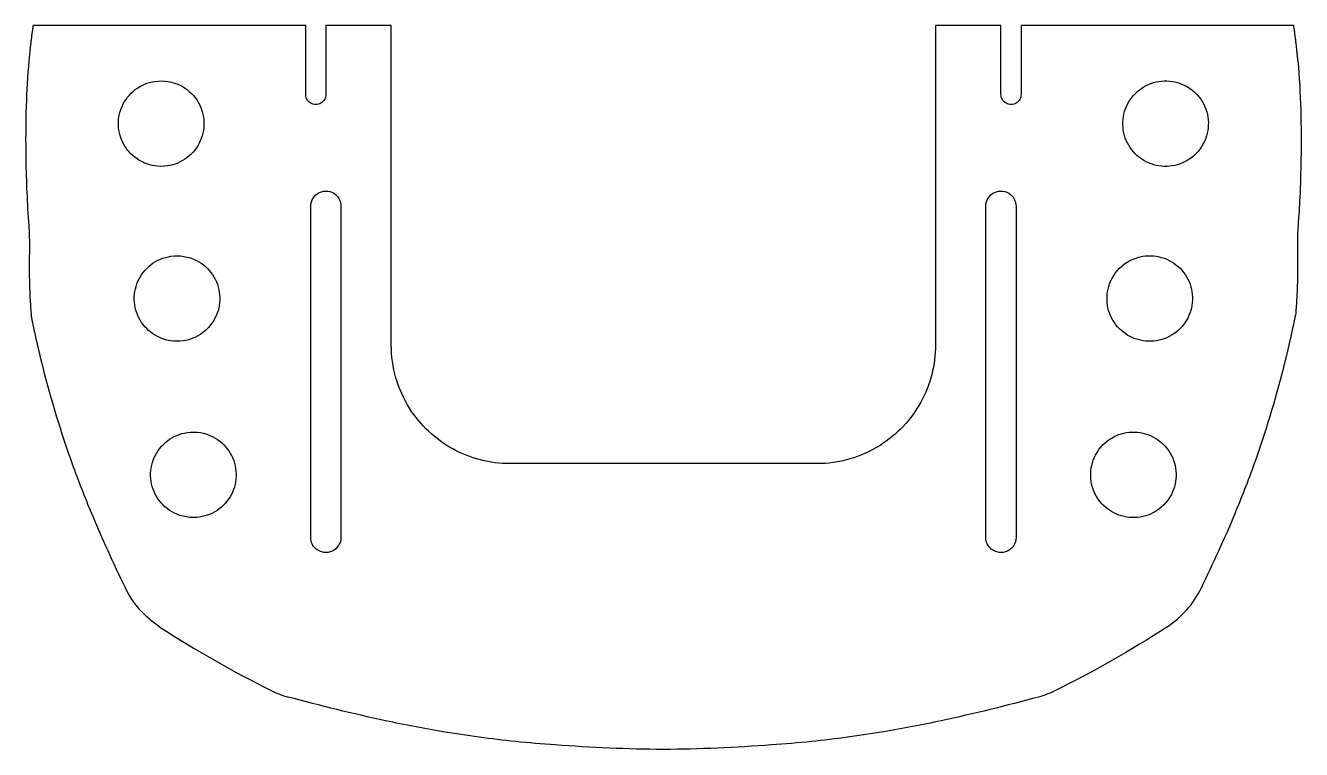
# Model space of a CAD drawing. Header units: millimetres. Extents: x -127 to 127, y -57 to 87.
import ezdxf

# ---------------------------------------------------------------- set-up
doc = ezdxf.new("R2010")
doc.units = ezdxf.units.MM
doc.layers.add('Block', color=7, linetype='CONTINUOUS')

msp = doc.modelspace()

# ---------------------------------------------------------------- linework, layer by layer
at = {"layer": 'Block'}
for p, q in [((-71.09, 87.14), (-125.3, 87.14)), ((-71.09, 73.43), (-71.09, 87.14)), ((-54.09, 87.14), (-67.09, 87.14)), ((-67.09, 87.14), (-67.09, 73.43)), ((-54.09, 23.62), (-54.09, 87.14)), ((67.09, 87.14), (54.09, 87.14)), ((54.09, 87.14), (54.09, 23.62)), ((67.09, 73.43), (67.09, 87.14)), ((125.3, 87.14), (71.09, 87.14)), ((71.09, 87.14), (71.09, 73.43)), ((-70.09, -14.68), (-70.09, 51.21)), ((-64.09, 51.21), (-64.09, -14.68)), ((64.09, -14.68), (64.09, 51.21)), ((70.09, 51.21), (70.09, -14.68)), ((30.47, 0), (-30.47, 0))]:
    msp.add_line(p, q, dxfattribs=at)
for points, degree in [([(-125.3, 87.14), (-125.81, 83.63), (-126.12, 80.12)], 2), ([(126.12, 80.12), (125.81, 83.63), (125.3, 87.14)], 2), ([(-123.3, 19.12), (-124.61, 24.28), (-125.65, 29.51)], 2), ([(123.3, 19.12), (124.61, 24.28), (125.65, 29.51)], 2), ([(-100.07, -32.5), (-103.03, -30.6), (-105.42, -27.85), (-106.94, -24.69)], 3), ([(100.07, -32.5), (103.03, -30.6), (105.42, -27.85), (106.94, -24.69)], 3), ([(-100.07, -32.5), (-92.88, -37.15), (-85.47, -41.41), (-77.83, -45.18)], 3), ([(100.07, -32.5), (92.88, -37.15), (85.47, -41.41), (77.83, -45.18)], 3), ([(-77.83, -45.18), (-76.79, -45.69), (-75.7, -46.1), (-74.58, -46.41)], 3), ([(77.83, -45.18), (76.79, -45.69), (75.7, -46.1), (74.58, -46.41)], 3)]:
    msp.add_open_spline(points, degree=degree, dxfattribs=at)
for points, knots in [([(-126.12, 80.12), (-126.39, 77.12), (-126.56, 74.12), (-126.66, 71.12), (-126.77, 67.58), (-126.79, 64.04), (-126.73, 60.51), (-126.66, 56.12), (-126.47, 51.73), (-126.15, 47.35)], [0, 0, 0, 0, 12.740378, 12.740378, 12.740378, 27.745612, 27.745612, 27.745612, 46.382526, 46.382526, 46.382526, 46.382526]), ([(126.12, 80.12), (126.7, 73.58), (126.83, 67.04), (126.73, 60.51), (126.69, 58.01), (126.62, 55.52), (126.5, 53.02), (126.41, 51.13), (126.29, 49.24), (126.15, 47.35)], [0, 0, 0, 0, 27.797434, 27.797434, 27.797434, 38.44034, 38.44034, 38.44034, 46.509538, 46.509538, 46.509538, 46.509538]), ([(-103.7, 60.06), (-104.97, 60.71), (-106.08, 61.69), (-106.87, 62.87), (-107.67, 64.06), (-108.16, 65.44), (-108.29, 66.87), (-108.42, 68.29), (-108.18, 69.74), (-107.6, 71.05), (-107.02, 72.36), (-106.11, 73.52), (-104.98, 74.38), (-103.84, 75.25), (-102.48, 75.82), (-101.07, 76.03), (-99.33, 76.29), (-97.51, 75.99), (-95.94, 75.18)], [0, 0, 0, 0, 6.098959, 6.098959, 6.098959, 12.197575, 12.197575, 12.197575, 18.296579, 18.296579, 18.296579, 24.395705, 24.395705, 24.395705, 30.494494, 30.494494, 30.494494, 38.00925, 38.00925, 38.00925, 38.00925]), ([(95.94, 75.18), (97.21, 75.84), (98.65, 76.16), (100.08, 76.12), (101.51, 76.08), (102.92, 75.67), (104.15, 74.94), (105.38, 74.21), (106.42, 73.17), (107.15, 71.94), (107.87, 70.71), (108.28, 69.29), (108.32, 67.86), (108.36, 66.43), (108.03, 65), (107.38, 63.73), (106.58, 62.16), (105.27, 60.86), (103.7, 60.06)], [0, 0, 0, 0, 6.098959, 6.098959, 6.098959, 12.197575, 12.197575, 12.197575, 18.296579, 18.296579, 18.296579, 24.395705, 24.395705, 24.395705, 30.494494, 30.494494, 30.494494, 38.00925, 38.00925, 38.00925, 38.00925]), ([(-95.94, 75.18), (-94.67, 74.53), (-93.57, 73.56), (-92.77, 72.37), (-91.97, 71.19), (-91.48, 69.8), (-91.36, 68.37), (-91.23, 66.95), (-91.47, 65.5), (-92.05, 64.19), (-92.62, 62.88), (-93.53, 61.73), (-94.67, 60.86), (-95.8, 59.99), (-97.16, 59.42), (-98.58, 59.21), (-100.32, 58.95), (-102.14, 59.25), (-103.7, 60.06)], [0, 0, 0, 0, 6.098959, 6.098959, 6.098959, 12.197575, 12.197575, 12.197575, 18.296579, 18.296579, 18.296579, 24.395705, 24.395705, 24.395705, 30.494494, 30.494494, 30.494494, 38.00925, 38.00925, 38.00925, 38.00925]), ([(103.7, 60.06), (102.43, 59.4), (100.99, 59.08), (99.57, 59.13), (98.14, 59.17), (96.72, 59.58), (95.49, 60.31), (94.26, 61.03), (93.22, 62.07), (92.5, 63.31), (91.77, 64.54), (91.36, 65.95), (91.33, 67.38), (91.28, 68.81), (91.61, 70.25), (92.27, 71.51), (93.07, 73.08), (94.37, 74.38), (95.94, 75.18)], [0, 0, 0, 0, 6.098959, 6.098959, 6.098959, 12.197575, 12.197575, 12.197575, 18.296579, 18.296579, 18.296579, 24.395705, 24.395705, 24.395705, 30.494494, 30.494494, 30.494494, 38.00925, 38.00925, 38.00925, 38.00925]), ([(-67.09, 73.43), (-67.09, 73.08), (-67.19, 72.74), (-67.36, 72.44), (-67.53, 72.14), (-67.78, 71.88), (-68.08, 71.71), (-68.38, 71.53), (-68.72, 71.43), (-69.07, 71.43), (-69.42, 71.42), (-69.76, 71.51), (-70.06, 71.68), (-70.37, 71.85), (-70.63, 72.1), (-70.8, 72.39), (-70.99, 72.7), (-71.09, 73.07), (-71.09, 73.43)], [0, 0, 0, 0, 1.507935, 1.507935, 1.507935, 3.01852, 3.01852, 3.01852, 4.526482, 4.526482, 4.526482, 6.034526, 6.034526, 6.034526, 7.545091, 7.545091, 7.545091, 9.125007, 9.125007, 9.125007, 9.125007]), ([(71.09, 73.43), (71.09, 73.08), (71, 72.74), (70.83, 72.44), (70.66, 72.14), (70.41, 71.88), (70.11, 71.71), (69.81, 71.53), (69.46, 71.43), (69.12, 71.43), (68.77, 71.42), (68.43, 71.51), (68.12, 71.68), (67.82, 71.85), (67.56, 72.1), (67.38, 72.39), (67.19, 72.7), (67.09, 73.07), (67.09, 73.43)], [0, 0, 0, 0, 1.507935, 1.507935, 1.507935, 3.01852, 3.01852, 3.01852, 4.526482, 4.526482, 4.526482, 6.034526, 6.034526, 6.034526, 7.545091, 7.545091, 7.545091, 9.125007, 9.125007, 9.125007, 9.125007]), ([(-70.09, 51.21), (-70.09, 51.78), (-69.93, 52.34), (-69.63, 52.82), (-69.32, 53.29), (-68.88, 53.68), (-68.37, 53.92), (-67.86, 54.17), (-67.28, 54.26), (-66.72, 54.19), (-66.16, 54.12), (-65.62, 53.88), (-65.18, 53.52), (-64.5, 52.96), (-64.09, 52.09), (-64.09, 51.21)], [0, 0, 0, 0, 2.462812, 2.462812, 2.462812, 4.929404, 4.929404, 4.929404, 7.392144, 7.392144, 7.392144, 9.855917, 9.855917, 9.855917, 13.687646, 13.687646, 13.687646, 13.687646]), ([(64.09, 51.21), (64.09, 51.78), (64.26, 52.34), (64.56, 52.82), (64.86, 53.29), (65.31, 53.68), (65.82, 53.92), (66.33, 54.17), (66.91, 54.26), (67.47, 54.19), (68.03, 54.12), (68.57, 53.88), (69.01, 53.52), (69.69, 52.96), (70.1, 52.09), (70.09, 51.21)], [0, 0, 0, 0, 2.462812, 2.462812, 2.462812, 4.929404, 4.929404, 4.929404, 7.392144, 7.392144, 7.392144, 9.855917, 9.855917, 9.855917, 13.687646, 13.687646, 13.687646, 13.687646]), ([(-126.15, 47.35), (-126.05, 46.06), (-126.03, 44.74), (-126.02, 43.46), (-126.02, 43.11), (-126.03, 42.8), (-126.03, 42.45), (-126.03, 42.25), (-126.03, 42.04), (-126.03, 41.84)], [0, 0, 0, 0, 5.697618, 5.697618, 5.697618, 7.223369, 7.223369, 7.223369, 8.125396, 8.125396, 8.125396, 8.125396]), ([(126.15, 47.35), (126.05, 46.06), (126.03, 44.74), (126.02, 43.46), (126.02, 43.11), (126.03, 42.8), (126.03, 42.45), (126.03, 42.25), (126.03, 42.04), (126.03, 41.84)], [0, 0, 0, 0, 5.697618, 5.697618, 5.697618, 7.223368, 7.223368, 7.223368, 8.125396, 8.125396, 8.125396, 8.125396]), ([(-126.03, 41.84), (-126.04, 41.06), (-126.04, 40.29), (-126.05, 39.51), (-126.05, 38.75), (-126.05, 37.95), (-126.04, 37.17), (-126.02, 35.67), (-125.97, 34.09), (-125.87, 32.5), (-125.81, 31.52), (-125.74, 30.52), (-125.65, 29.51)], [8.125396, 8.125396, 8.125396, 8.125396, 11.549663, 11.549663, 11.549663, 14.890577, 14.890577, 14.890577, 21.313074, 21.313074, 21.313074, 25.253768, 25.253768, 25.253768, 25.253768]), ([(-100.55, 25.28), (-101.82, 25.93), (-102.93, 26.91), (-103.72, 28.09), (-104.52, 29.27), (-105.01, 30.66), (-105.14, 32.09), (-105.27, 33.51), (-105.03, 34.96), (-104.45, 36.27), (-103.87, 37.58), (-102.96, 38.73), (-101.83, 39.6), (-100.69, 40.47), (-99.33, 41.04), (-97.92, 41.25), (-96.18, 41.51), (-94.36, 41.21), (-92.79, 40.4)], [0, 0, 0, 0, 6.098959, 6.098959, 6.098959, 12.197575, 12.197575, 12.197575, 18.296579, 18.296579, 18.296579, 24.395705, 24.395705, 24.395705, 30.494494, 30.494494, 30.494494, 38.00925, 38.00925, 38.00925, 38.00925]), ([(92.79, 40.4), (94.06, 41.06), (95.5, 41.38), (96.93, 41.34), (98.36, 41.29), (99.77, 40.88), (101, 40.16), (102.23, 39.43), (103.27, 38.39), (104, 37.15), (104.72, 35.92), (105.13, 34.51), (105.17, 33.08), (105.21, 31.65), (104.88, 30.22), (104.23, 28.95), (103.43, 27.38), (102.12, 26.08), (100.55, 25.28)], [0, 0, 0, 0, 6.098959, 6.098959, 6.098959, 12.197575, 12.197575, 12.197575, 18.296579, 18.296579, 18.296579, 24.395705, 24.395705, 24.395705, 30.494494, 30.494494, 30.494494, 38.00925, 38.00925, 38.00925, 38.00925]), ([(126.03, 41.84), (126.04, 41.06), (126.04, 40.29), (126.05, 39.51), (126.05, 38.75), (126.05, 37.95), (126.04, 37.17), (126.02, 35.67), (125.97, 34.09), (125.87, 32.5), (125.81, 31.52), (125.74, 30.52), (125.65, 29.51)], [8.125396, 8.125396, 8.125396, 8.125396, 11.549662, 11.549662, 11.549662, 14.890576, 14.890576, 14.890576, 21.313073, 21.313073, 21.313073, 25.253767, 25.253767, 25.253767, 25.253767]), ([(-92.79, 40.4), (-91.52, 39.75), (-90.42, 38.77), (-89.62, 37.59), (-88.82, 36.41), (-88.33, 35.02), (-88.21, 33.59), (-88.08, 32.17), (-88.32, 30.72), (-88.9, 29.41), (-89.47, 28.1), (-90.38, 26.95), (-91.52, 26.08), (-92.65, 25.21), (-94.01, 24.64), (-95.43, 24.43), (-97.17, 24.17), (-98.99, 24.47), (-100.55, 25.28)], [0, 0, 0, 0, 6.098959, 6.098959, 6.098959, 12.197575, 12.197575, 12.197575, 18.296579, 18.296579, 18.296579, 24.395705, 24.395705, 24.395705, 30.494494, 30.494494, 30.494494, 38.00925, 38.00925, 38.00925, 38.00925]), ([(100.55, 25.28), (99.28, 24.62), (97.84, 24.3), (96.42, 24.34), (94.99, 24.39), (93.57, 24.8), (92.34, 25.52), (91.11, 26.25), (90.07, 27.29), (89.35, 28.53), (88.62, 29.76), (88.21, 31.17), (88.18, 32.6), (88.13, 34.03), (88.46, 35.46), (89.12, 36.73), (89.92, 38.3), (91.22, 39.6), (92.79, 40.4)], [0, 0, 0, 0, 6.098959, 6.098959, 6.098959, 12.197575, 12.197575, 12.197575, 18.296579, 18.296579, 18.296579, 24.395705, 24.395705, 24.395705, 30.494494, 30.494494, 30.494494, 38.00925, 38.00925, 38.00925, 38.00925]), ([(-30.47, 0), (-34.44, 0), (-38.4, 1.01), (-41.87, 2.93), (-45.35, 4.85), (-48.33, 7.66), (-50.45, 11.02), (-51.63, 12.89), (-52.55, 14.93), (-53.17, 17.06), (-53.78, 19.19), (-54.09, 21.41), (-54.09, 23.62)], [0, 0, 0, 0, 17.287831, 17.287831, 17.287831, 34.586406, 34.586406, 34.586406, 44.243327, 44.243327, 44.243327, 53.900247, 53.900247, 53.900247, 53.900247]), ([(54.09, 23.62), (54.1, 19.66), (53.08, 15.69), (51.16, 12.22), (49.25, 8.74), (46.44, 5.76), (43.08, 3.64), (41.2, 2.46), (39.16, 1.54), (37.03, 0.93), (34.9, 0.31), (32.69, 0), (30.47, 0)], [0, 0, 0, 0, 17.287831, 17.287831, 17.287831, 34.586406, 34.586406, 34.586406, 44.243327, 44.243327, 44.243327, 53.900247, 53.900247, 53.900247, 53.900247]), ([(-106.94, -24.69), (-109.29, -19.82), (-111.55, -14.92), (-113.62, -9.94), (-114.98, -6.68), (-116.26, -3.4), (-117.45, -0.07), (-119.72, 6.22), (-121.66, 12.63), (-123.3, 19.12)], [0.000002, 0.000002, 0.000002, 0.000002, 22.898466, 22.898466, 22.898466, 37.887324, 37.887324, 37.887324, 66.290117, 66.290117, 66.290117, 66.290117]), ([(106.94, -24.69), (109.29, -19.82), (111.55, -14.92), (113.62, -9.94), (114.98, -6.68), (116.26, -3.4), (117.45, -0.07), (119.72, 6.22), (121.66, 12.63), (123.3, 19.12)], [0, 0, 0, 0, 22.898466, 22.898466, 22.898466, 37.887324, 37.887324, 37.887324, 66.290122, 66.290122, 66.290122, 66.290122]), ([(-97.3, -9.78), (-98.58, -9.13), (-99.68, -8.15), (-100.47, -6.97), (-101.27, -5.79), (-101.77, -4.4), (-101.89, -2.97), (-102.02, -1.55), (-101.78, -0.1), (-101.2, 1.21), (-100.63, 2.52), (-99.72, 3.67), (-98.58, 4.54), (-97.44, 5.41), (-96.09, 5.98), (-94.67, 6.19), (-92.93, 6.45), (-91.11, 6.15), (-89.55, 5.34)], [0, 0, 0, 0, 6.098959, 6.098959, 6.098959, 12.197575, 12.197575, 12.197575, 18.296579, 18.296579, 18.296579, 24.395705, 24.395705, 24.395705, 30.494494, 30.494494, 30.494494, 38.00925, 38.00925, 38.00925, 38.00925]), ([(-89.55, 5.34), (-88.27, 4.69), (-87.17, 3.71), (-86.38, 2.53), (-85.58, 1.34), (-85.08, -0.04), (-84.96, -1.47), (-84.83, -2.89), (-85.07, -4.34), (-85.65, -5.65), (-86.22, -6.96), (-87.13, -8.12), (-88.27, -8.98), (-89.41, -9.85), (-90.76, -10.42), (-92.18, -10.63), (-93.92, -10.89), (-95.74, -10.59), (-97.3, -9.78)], [0, 0, 0, 0, 6.098959, 6.098959, 6.098959, 12.197575, 12.197575, 12.197575, 18.296579, 18.296579, 18.296579, 24.395705, 24.395705, 24.395705, 30.494494, 30.494494, 30.494494, 38.00925, 38.00925, 38.00925, 38.00925]), ([(97.3, -9.78), (96.03, -10.44), (94.6, -10.76), (93.17, -10.72), (91.74, -10.67), (90.32, -10.26), (89.1, -9.54), (87.87, -8.81), (86.82, -7.77), (86.1, -6.53), (85.37, -5.3), (84.97, -3.89), (84.93, -2.46), (84.89, -1.03), (85.21, 0.4), (85.87, 1.67), (86.67, 3.24), (87.98, 4.54), (89.55, 5.34)], [0, 0, 0, 0, 6.098959, 6.098959, 6.098959, 12.197575, 12.197575, 12.197575, 18.296579, 18.296579, 18.296579, 24.395705, 24.395705, 24.395705, 30.494494, 30.494494, 30.494494, 38.00925, 38.00925, 38.00925, 38.00925]), ([(89.55, 5.34), (90.82, 6), (92.25, 6.32), (93.68, 6.28), (95.11, 6.23), (96.52, 5.82), (97.75, 5.1), (98.98, 4.37), (100.02, 3.33), (100.75, 2.09), (101.47, 0.86), (101.88, -0.55), (101.92, -1.98), (101.96, -3.41), (101.64, -4.84), (100.98, -6.11), (100.18, -7.68), (98.87, -8.98), (97.3, -9.78)], [0, 0, 0, 0, 6.098959, 6.098959, 6.098959, 12.197575, 12.197575, 12.197575, 18.296579, 18.296579, 18.296579, 24.395705, 24.395705, 24.395705, 30.494494, 30.494494, 30.494494, 38.00925, 38.00925, 38.00925, 38.00925]), ([(-64.09, -14.68), (-64.09, -15.24), (-64.26, -15.81), (-64.56, -16.28), (-64.86, -16.76), (-65.31, -17.15), (-65.82, -17.39), (-66.33, -17.63), (-66.91, -17.72), (-67.47, -17.65), (-68.03, -17.58), (-68.57, -17.35), (-69.01, -16.99), (-69.69, -16.43), (-70.1, -15.56), (-70.09, -14.68)], [0, 0, 0, 0, 2.462812, 2.462812, 2.462812, 4.929404, 4.929404, 4.929404, 7.392144, 7.392144, 7.392144, 9.855917, 9.855917, 9.855917, 13.687646, 13.687646, 13.687646, 13.687646]), ([(70.09, -14.68), (70.09, -15.24), (69.93, -15.81), (69.63, -16.28), (69.32, -16.76), (68.88, -17.15), (68.37, -17.39), (67.86, -17.63), (67.28, -17.72), (66.72, -17.65), (66.16, -17.58), (65.62, -17.35), (65.18, -16.99), (64.5, -16.43), (64.09, -15.56), (64.09, -14.68)], [0, 0, 0, 0, 2.462812, 2.462812, 2.462812, 4.929404, 4.929404, 4.929404, 7.392144, 7.392144, 7.392144, 9.855917, 9.855917, 9.855917, 13.687646, 13.687646, 13.687646, 13.687646]), ([(0, -56.84), (-7.17, -56.79), (-14.34, -56.47), (-21.5, -55.94), (-24.13, -55.75), (-26.78, -55.52), (-29.41, -55.26), (-34.22, -54.77), (-39.03, -54.12), (-43.81, -53.32), (-47.63, -52.68), (-51.43, -51.94), (-55.22, -51.13), (-61.7, -49.74), (-68.16, -48.15), (-74.58, -46.41)], [0, 0, 0, 0, 30.527067, 30.527067, 30.527067, 41.755051, 41.755051, 41.755051, 62.346423, 62.346423, 62.346423, 78.753043, 78.753043, 78.753043, 106.825406, 106.825406, 106.825406, 106.825406]), ([(74.58, -46.41), (68.16, -48.15), (61.7, -49.74), (55.22, -51.13), (51.43, -51.94), (47.63, -52.68), (43.81, -53.32), (39.03, -54.12), (34.22, -54.77), (29.41, -55.26), (26.78, -55.52), (24.13, -55.75), (21.5, -55.94), (14.34, -56.47), (7.17, -56.79), (0, -56.84)], [0.000003, 0.000003, 0.000003, 0.000003, 28.072364, 28.072364, 28.072364, 44.478983, 44.478983, 44.478983, 65.070355, 65.070355, 65.070355, 76.298339, 76.298339, 76.298339, 106.825406, 106.825406, 106.825406, 106.825406])]:
    msp.add_open_spline(points, degree=3, knots=knots, dxfattribs=at)

doc.saveas('drawing.dxf')
